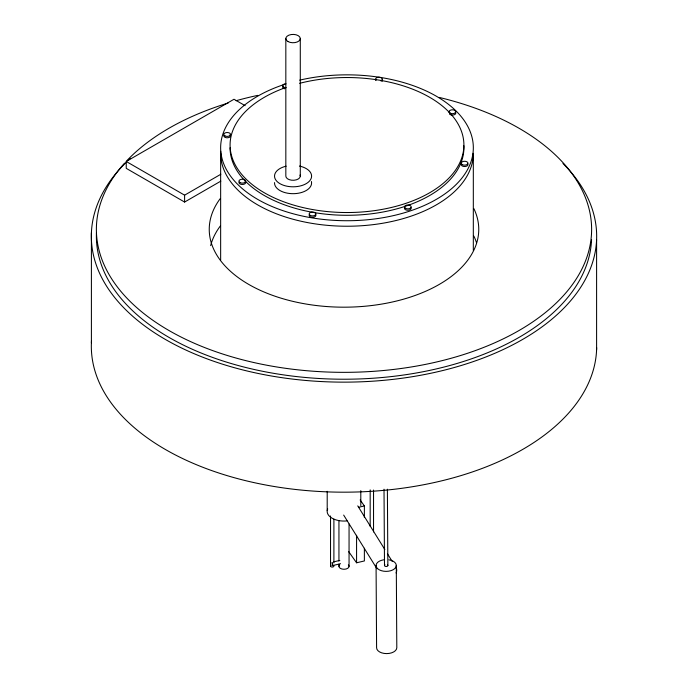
<?xml version="1.0" encoding="UTF-8"?>
<svg xmlns="http://www.w3.org/2000/svg" width="688" height="688" viewBox="0 0 688 688"><rect width="100%" height="100%" fill="white"/><g stroke="black" fill="none" stroke-linecap="round" stroke-linejoin="round"><path stroke-width="1.03" d="M220.831 181.125L184.599 202.048L126.239 168.354L126.239 161.474L234.006 99.253L245.126 105.668M126.239 161.474L184.599 195.168L220.831 174.253M358.525 507.314L364.373 505.938L364.373 517.574M333.706 561.855L339.82 560.41M332.407 565.622L340.56 563.696M348.739 551.699L356.573 562.793L364.373 560.952L364.373 548.259M360.151 499.97L364.373 505.938M357.751 505.878L384.833 549.531M387.654 554.081L392.169 561.356M343.665 515.08L376.947 568.744M396.288 565.519L396.804 647.743A10.105 5.874 -0.4 0 1 386.596 653.6A10.105 5.874 -0.4 0 1 376.594 647.709L376.069 565.484M387.387 489.194L387.86 565.493M384.016 489.211L384.497 565.51M332.252 562.999L332.261 565.579M596.599 239.665L596.599 349.702M473.318 250.501L473.318 153.286A126.334 72.937 0 0 1 345.256 226.223A126.334 72.937 0 0 1 220.702 151.291M373.541 490.045L373.541 531.919M370.178 489.899L370.178 526.406M360.796 490.656L360.796 505.654M356.573 535.281L356.573 562.793M349.057 524.032L349.057 566.353M338.943 520.859L338.943 561.064M338.943 564.237L338.943 566.353M333.895 519.139L333.895 562.87M330.532 515.974L330.532 566.112M327.204 491.292L327.204 510.591M300.286 38.571L300.286 176.111M285.83 38.571L285.83 176.111A7.224 4.171 0 0 0 294 180.247A7.224 4.171 0 0 0 300.037 175.027M220.65 153.286L220.65 260.116M184.599 195.168L184.599 202.048M91.401 232.854L91.401 342.891M596.659 347.595A252.668 145.882 0 0 1 338.152 492.135A252.668 145.882 0 0 1 91.504 340.844M562.982 163.486A252.668 145.882 0 0 1 505.972 348.223A252.668 145.882 0 0 1 180.944 347.698A252.668 145.882 0 0 1 125.732 162.772M128.192 160.39A252.668 145.882 0 0 1 130.35 158.386M473.877 208.627A134.762 77.804 0 0 1 334.815 307.003A134.762 77.804 0 0 1 220.22 198.626M591.551 239.596A247.62 142.958 0 0 1 338.221 379.183A247.62 142.958 0 0 1 96.449 232.922M439.348 97.447A247.62 142.958 0 0 1 569.681 288.212A247.62 142.958 0 0 1 235.64 357.932A247.62 142.958 0 0 1 124.571 163.142M126.859 160.665A247.62 142.958 0 0 1 228.158 103.037M236.096 100.715A247.62 142.958 0 0 1 257.759 95.374M347.087 520.902A16.847 9.727 0 0 1 327.686 508.914M348.377 564.891A5.057 2.915 0 0 1 344 569.268A5.057 2.915 0 0 1 339.623 564.891M333.379 565.39A1.686 0.972 0 0 1 332.682 567.024A1.686 0.972 0 0 1 330.575 565.854M332.098 565.433A1.686 0.516 76.7 0 0 332.665 565.089A1.686 0.516 76.7 0 0 332.295 563.094L332.141 562.767A1.686 0.516 76.7 0 0 331.977 562.517M387.636 565.003A1.686 0.98 -0.4 0 1 387.146 566.301A1.686 0.98 -0.4 0 1 384.893 566.138A1.686 0.98 -0.4 0 1 384.988 564.814M210.657 245.633A134.762 77.804 0 0 1 220.22 226.137M473.877 236.139A134.762 77.804 0 0 1 476.535 242.812M311.415 181.52A18.533 10.698 0 0 1 294 193.672A18.533 10.698 0 0 1 274.546 182.595M299.426 166.066A18.533 10.698 0 0 1 308.035 182.415A18.533 10.698 0 0 1 278.442 182.681A18.533 10.698 0 0 1 286.148 166.186M245.177 181.494A3.371 1.944 0 0 1 242.907 184.453A3.371 1.944 0 0 1 239.046 182.114M467.444 163.546A3.371 1.944 0 0 1 465.174 166.505A3.371 1.944 0 0 1 461.313 164.157M284.497 88.812A3.371 1.944 0 0 1 283.078 86.189M286.199 87.66A3.371 1.944 0 0 1 282.691 85.794A3.371 1.944 0 0 1 285.924 83.773M315.379 214.303A3.371 1.944 0 0 1 313.109 217.262A3.371 1.944 0 0 1 309.247 214.914M455.258 112.084A3.371 1.944 0 0 1 454.218 114.767A3.371 1.944 0 0 1 449.565 114.165M449.126 112.694A3.371 1.944 0 0 1 449.436 112.221M382.132 79.989A3.371 1.944 0 0 1 381.9 81.468M375.631 80.135A3.371 1.944 0 0 1 375.932 79.662M376.069 80.229A3.371 1.944 0 0 1 377.11 77.546A3.371 1.944 0 0 1 381.763 78.148A3.371 1.944 0 0 1 380.713 80.831M230.041 134.796A3.371 1.944 0 0 1 227.771 137.755A3.371 1.944 0 0 1 223.91 135.407M411.037 207.716A3.371 1.944 0 0 1 407.52 210.236A3.371 1.944 0 0 1 404.836 207.398M299.667 80.152A126.334 72.937 0 0 1 472.708 154.989A126.334 72.937 0 0 1 277.574 208.731A126.334 72.937 0 0 1 285.718 83.996M463.85 145.718A116.917 67.501 0 0 1 405.447 206.245M404.475 206.563A116.917 67.501 0 0 1 245.736 181.537M244.945 180.738A116.917 67.501 0 0 1 230.067 147.782M299.624 83.317A116.917 67.501 0 0 1 463.686 149.124A116.917 67.501 0 0 1 287.042 202.986A116.917 67.501 0 0 1 285.4 87.66M388.892 559.826A10.105 5.874 -0.4 0 1 394.396 568.89A10.105 5.874 -0.4 0 1 377.841 568.856A10.105 5.874 -0.4 0 1 383.663 559.817M396.116 567.729A8.419 6.476 -31.8 0 1 396.116 572.992M287.945 41.521A7.224 4.171 0 0 0 300.037 39.655A7.224 4.171 0 0 0 291.187 34.546A7.224 4.171 0 0 0 287.945 41.521M240.052 182.595A3.371 1.944 0 0 0 245.625 181.589A3.371 1.944 0 0 0 241.333 179.301A3.371 1.944 0 0 0 240.052 182.595M310.245 215.396A3.371 1.944 0 0 0 315.818 214.398A3.371 1.944 0 0 0 311.526 212.11A3.371 1.944 0 0 0 310.245 215.396M450.133 113.176A3.371 1.944 0 0 0 455.705 112.178A3.371 1.944 0 0 0 451.414 109.891A3.371 1.944 0 0 0 450.133 113.176M462.319 164.638A3.371 1.944 0 0 0 467.883 163.641A3.371 1.944 0 0 0 463.6 161.353A3.371 1.944 0 0 0 462.319 164.638M224.907 135.889A3.371 1.944 0 0 0 230.48 134.891A3.371 1.944 0 0 0 226.189 132.603A3.371 1.944 0 0 0 224.907 135.889M405.542 208.352A3.371 1.944 0 0 0 411.106 207.346A3.371 1.944 0 0 0 406.823 205.067A3.371 1.944 0 0 0 405.542 208.352"/></g></svg>
